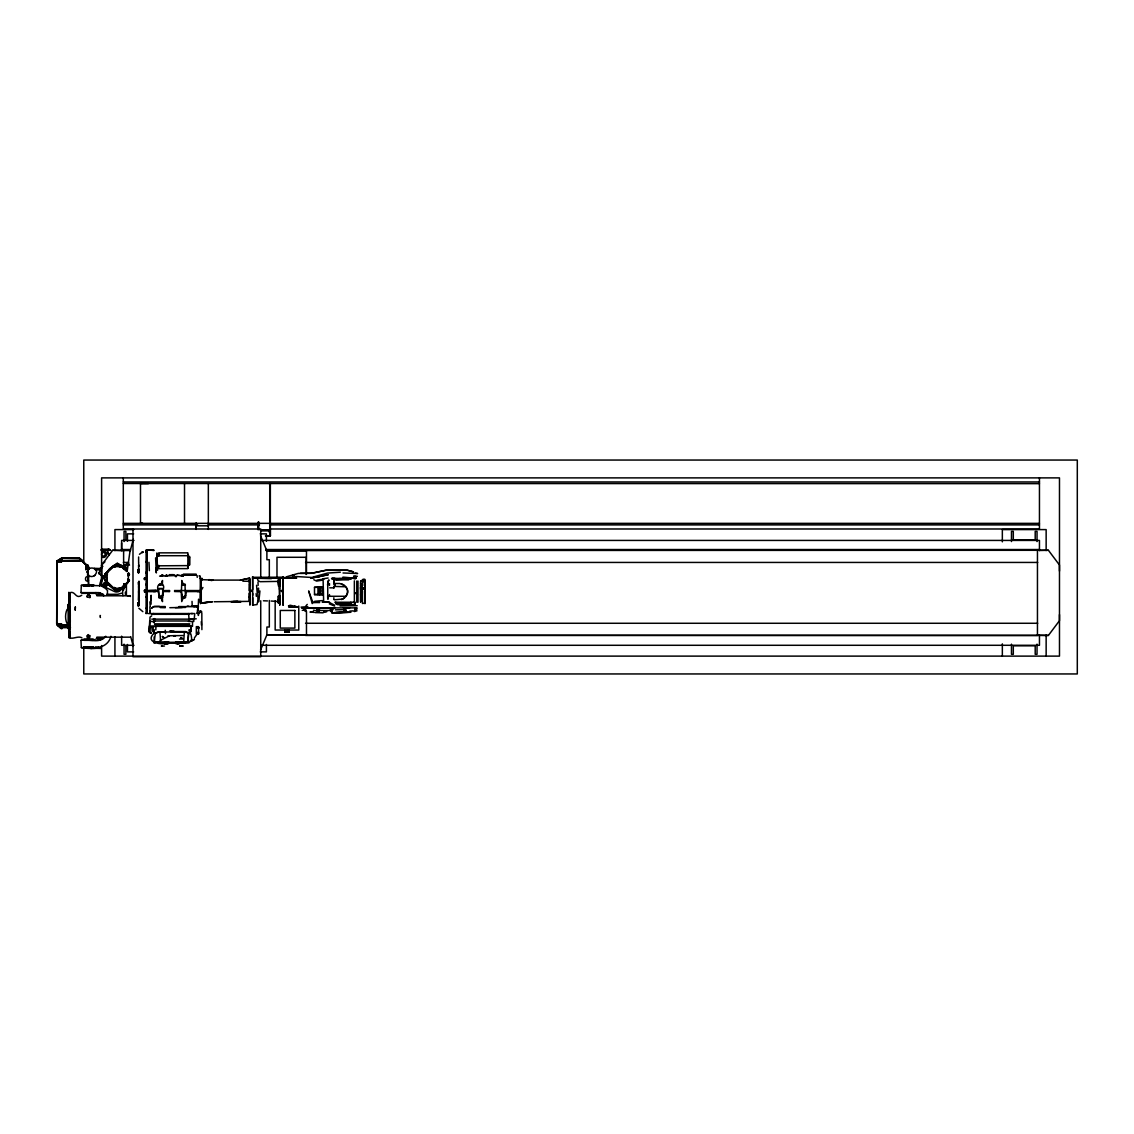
<?xml version="1.0" encoding="UTF-8"?>
<svg xmlns="http://www.w3.org/2000/svg" width="1134" height="1134" viewBox="0 0 1134 1134"><rect width="100%" height="100%" fill="white"/><g stroke="black" fill="none" stroke-linecap="round" stroke-linejoin="round"><path stroke-width="1.5" d="M70.265 621.829L70.237 606.832M86.141 565.015L85.773 569.863L85.759 564.86L79.635 558.75L62.54 558.367L79.692 558.396L86.113 564.817M101.606 580.679L101.606 565.03L112.677 550.274L123.62 550.514L123.62 569.396M121.621 542.973L121.621 550.514L130.467 550.514M138.008 605.712L138.008 602.806M138.008 572.486L138.008 570.09M138.008 569.778L138.008 571.281M138.617 604.025L138.617 602.551L138.617 606.095L138.631 602.253L138.617 605.457M138.617 569.325L138.617 572.613L138.617 567.085M138.617 571.295L138.617 571.919M138.617 566.32L138.617 565.2L138.802 566.646M138.759 602.154L138.745 603.104M138.802 570.558L138.802 568.885M138.617 566.66L138.802 565.186M146.456 590.828C142.034 588.688 145.889 592.742 144.613 591.721M146.456 578.864L144.514 578.879L144.571 578.113M146.102 552.173L146.102 550.784M146.102 597.065L146.102 596.711M146.102 591.041L145.733 589.907M146.102 584.095L145.946 584.832M146.102 549.891L146.102 590.502M146.102 613.125L147.009 613.168L147.023 606.449M147.023 602.863L147.066 573.35L147.009 572.372L146.102 573.194L145.804 572.33M147.009 596.782L146.102 596.909M147.023 594.4L147.066 551.408L146.102 551.28M147.023 552.428L147.066 549.99L147.066 552.768M147.066 609.412L147.066 598.795M147.066 613.622L147.066 549.806L153.912 550.529M151.077 600.127L151.077 595.421L151.077 604.195M156.917 564.335L156.917 553.916M158.746 555.093L158.746 553.902M163.083 575.349L161.609 575.349L162.616 575.349M187.833 567.113L187.833 568.432M189.534 564.775L189.534 557.389M198.563 633.112L198.563 632.191L197.713 632.333L198.563 633.296L197.713 632.97M198.563 628.434L198.563 627.329L198.563 628.279M252.684 593.436L252.684 605.117L257.007 604.564L257.815 601.091M252.684 589.567L252.627 576.667L252.684 595.265M258.183 528.954L258.183 521.98M258.779 528.926L258.793 521.966M283.103 605.159L283.061 576.923M314.501 594.556L314.501 587.327L319.505 587.114L323.275 587.355L323.19 594.655L314.501 594.556L323.303 594.485L323.275 587.355L322.297 587.214M334.161 582.607L334.161 583.5L334.161 579.857L348.733 579.857M360.598 583.726L360.598 582.947M362.029 591.537L362.029 590.275M362.582 585.739L362.582 583.471M362.993 580.154L362.993 581.274C359.606 579.105 368.437 577.943 362.171 581.487M365.063 602.849L365.063 599.177L365.063 602.012M365.063 598.965L364.95 601.885M365.063 598.681L365.063 595.634L365.063 597.59M365.063 593.805L365.063 581.076M364.95 581.203L365.063 583.854M70.28 620.553L69.996 637.733M95.554 648.35L93.895 648.194M101.621 565.015L101.606 584.946M138.008 602.664L138.121 605.825L138.121 604.039M138.121 569.807L138.121 572.613L138.135 571.763M138.646 586.42L138.986 597.193M144.628 578.723L144.5 579.729L144.528 577.759M147.023 612.955L147.066 611.623M166.655 575.292L165.933 575.307L167.35 575.462M176.521 575.278L178.095 575.292L176.791 575.533M278.411 583.273L278.411 579.219L280.07 578.921L280.055 583.159L278.411 583.443M360.569 586.902L360.569 589.212M360.64 586.717L360.612 601.899M361.973 598.497L361.959 601.36M361.973 584.591L361.959 586.661M362.412 582.663L362.412 585.853M364.935 600.538L365.063 599.177M364.95 596.498L364.95 595.775L364.95 596.938M365.063 588.007L365.063 585.187M365.063 598.483L364.95 596.555M365.063 593.89L365.063 591.225M365.063 588.277L365.063 589.311M365.063 586.547L364.95 587.284L364.95 586.235M365.063 585.116L365.063 584.379M265.852 550.514L1048.397 550.274L1059.468 565.015L1059.482 571.111M1059.482 614.6L1059.468 620.695L1048.397 635.437L266.632 635.196M70.251 628.69L70.265 624.763M138.631 590.885L138.617 599.886L138.986 581.132L138.986 584.662M138.759 605.202L138.759 602.282M138.759 571.252L138.617 569.906M147.009 571.621L147.009 572.996L147.009 569.977M156.917 552.91L157.583 570.359M187.833 565.611L158.746 565.809M191.207 626.337L191.235 631.496L190.739 626.337M278.411 598.681L278.411 600.992L280.055 601.374L278.411 600.836L278.411 602.721L280.055 602.749L280.055 601.247L278.411 600.552L280.084 600.822L280.055 598.554L278.411 598.681L278.411 602.948L280.055 602.749L278.411 601.8L280.055 601.247M364.978 592.047L365.063 590.701L365.063 591.664M68.068 609.964L68.139 604.351L68.153 628.605L68.068 622.779M138.802 570.416L138.802 572.826L138.731 571.975M169.051 591.537L169.051 590.559M182.418 576.27L182.418 575.292L181.227 575.406M187.748 554.313L187.805 556.085L187.819 553.038M249.678 585.342L249.65 583.783L249.636 600.538L249.721 599.347M258.552 591.976L258.58 588.107M334.161 580.14L334.161 580.934M365.063 582.961L364.935 581.572M187.72 568.29L187.72 565.781L187.762 566.646M361.874 591.537L361.888 590.261M70.223 632.162C66.509 643.63 77.537 634.601 81.946 637.889M87.176 597.32C87.913 589.708 93.838 601.459 87.091 596.286A1.559 1.559 0 0 1 88.069 595.038L89.203 595.038A1.531 1.531 0 0 1 90.082 596.144L90.096 597.32M138.603 584.62L138.518 582.011L138.631 588.376M179.583 642.34L175.685 642.255L179.583 641.901M335.069 585.654L335.069 583.769M361.959 594.06L361.973 592.798M90.096 635.635C85.9 644.509 87.091 628.406 89.756 637.535L87.616 637.464L87.176 635.635M252.684 605.202L252.684 597.632M255.873 578.142L279.418 578.17L279.531 596.569M151.715 615.847L150.014 617.08L149.745 626.337L192.497 626.337L192.497 621.46M153.785 633.438L154.167 630.079L153.785 633.438C144.174 643.063 163.239 645.218 168.47 643.063M200.505 603.699L200.25 578.51L202.15 578.51L202.206 579.488L200.208 578.595M364.95 582.791L364.935 583.344M329.47 596.399L329.47 594.57M360.584 585.796L360.598 584.705M121.083 589.241L126.101 583.585L121.111 589.255L118.29 590.885A1.588 1.588 0 0 1 116.703 590.885C111.742 587.1 100.075 580.736 105.632 573.776C107.843 572.401 107.021 575.462 106.596 576.398A10.943 10.943 0 0 0 106.596 578.383L105.802 581.175M154.366 621.46L154.422 618.597M362.483 581.657L362.894 580.736L364.581 581.147M87.205 565.923L88.239 568.375M94.859 575.462C88.707 579.346 85.56 572.032 89.132 568.347M138.121 603.869L138.121 602.764M166.599 642.638L166.528 641.901L166.259 642.638M177.514 642.638L177.485 641.901M362.441 603.543L362.441 591.197M182.418 575.59L181.383 575.321M362.596 580.495L364.694 580.679L363.178 580.877M327.669 595.86L327.726 596.98L327.769 583.145L328.973 579.899L328.18 580.906M327.769 598.043C327.202 595.492 328.662 601.856 327.683 598.043M360.626 595.222L360.655 594.032M350.562 578.283L353.666 578.326L353.723 576.327L355.693 576.327M138.759 597.15L138.66 600.963L138.674 588.688L138.674 593.125M125.194 564.973L127.008 564.293L123.904 565.37L125.704 564.619M356.104 578.397C356.005 573.166 357.111 581.019 353.666 578.397L353.723 576.327L357.352 576.327M187.89 564.264C187.819 567.241 187.904 554.427 187.861 557.219M249.636 601.984L249.65 601.587M167.123 641.901L167.109 642.638C158.009 641.107 176.72 642.893 165.04 642.028M178.052 642.638L178.081 641.901L177.202 642.638M279.786 603.657L279.744 605.258L279.418 578.17M106.596 576.384L106.624 572.783L116.703 563.881A1.588 1.588 0 0 1 118.29 563.881L126.937 571.338M173.601 635.82L175.671 635.635L167.988 635.805L169.434 635.82L160.135 640.441M194.155 606.548L192.213 606.066L192.029 601.389M364.666 589.552C364.864 603.486 364.694 583.812 364.609 589.793M153.742 626.365L152.282 631.496L151.729 626.337M196.664 606.747L198.28 606.066L198.549 599.191M200.236 602.48L200.916 578.709L202.15 578.51L201.242 581.118L201.285 603.047L212.228 601.856L201.2 602.919M327.528 585.13L328.151 581.274M128.397 578.623L128.397 576.157M129.446 574.541C127.547 577.135 128.156 570.53 129.432 574.286L128.043 574.683L129.205 573.648M289.142 632.106L284.861 632.092L284.832 630.036L284.875 632.106L286.859 632.106L289.142 632.106L289.227 630.036M81.761 595.237C75.638 599.673 75.425 590.701 70.081 592.657L70.28 616.088M106.213 575.42L105.349 573.832L107.361 572.273M138.858 601.218L138.915 599.985M147.066 573.35L147.023 576.256M155.968 626.337L155.797 629.866M129.29 574.839L128.61 575.604L129.29 574.839L127.873 574.697L128.539 572.953M138.816 592.798L138.972 592.019M166.868 642.638L166.896 641.901M103.648 594.485L98.984 592.628L80.968 592.628L81.336 585.328L101.068 585.725L105.632 588.518L107.532 590.587L107.447 592.146A30.505 27.896 0 0 0 107.517 594.953M149.376 625.996L149.064 631.936L149.702 621.46M169.689 591.537L163.112 591.565L162.573 597.646L158.831 597.519L158.59 588.617L162.616 588.617L162.729 590.559L169.703 590.559M188.4 632.474L187.904 642.113L166.287 642.354M157.527 591.537L158.448 591.537L158.973 595.917A1.829 1.829 0 0 0 160.05 596.711L162.346 595.747L163.438 591.537M332.999 608.93L332.049 611.665L330.774 611.41L330.433 609.015L331.738 607.895C335.125 610.12 327.769 608.49 332.631 608.958L330.433 609.015L332.035 608.83L332.049 611.665M150.028 631.992L150.283 627.215M249.069 593.252L249.111 601.374L214.128 601.757M162.531 595.237L162.729 591.664M105.604 580.197L113.528 587.894L113.457 589.141L115.328 589.212L116.703 590.885C115.526 590.219 119.524 588.475 116.901 589.992M158.377 590.97C154.536 581.756 167.18 581.614 162.729 590.559M301.644 607.881L356.218 607.867L356.7 609.114L354.942 611.41L354.673 608.986M102.797 566.263L100.94 568.545L94.292 568.318L95.511 569.878L100.061 569.878L102.457 566.787M118.829 591.452L123.11 587.1M184.332 632.375L183.665 642.241L187.946 642.113A36.572 1.091 -87.1 0 1 188.783 633.736L186.529 632.333L180.618 631.922M330.774 611.41L330.944 608.93M114.945 589.836L116.703 590.885C116.419 587.157 119.765 590.105 116.703 590.885L114.945 589.836L115.342 589.17M138.66 600.963L138.986 598.78M118.29 563.881C123.918 567.709 118.262 564.548 122.387 567.028M118.29 590.885L128.369 581.884L127.66 579.885L128.525 579.134L129.29 581.062L129.361 579.998L121.182 589.184C120.091 589.524 120.544 587.015 121.99 588.362M259.927 590.956L258.864 601.615M118.489 566.49L114.888 565.526L116.504 566.476A10.943 10.943 0 0 1 118.489 566.476C120.7 564.094 122.217 567.142 120.615 566.957M107.291 575.094L106.624 573.237M121.536 566.362L120.105 565.54C116.788 566.816 115.796 563.286 119.892 565.71L120.048 566.206M305.429 611.41L305.641 608.93L303.869 608.93L304.068 610.149L306.208 611.439L305.06 608.93L303.869 608.93M107.035 582.352C105.944 581.714 107.843 578.297 105.887 579.715M198.365 628.25L198.351 627.414M362.724 589.085L363.759 589.056M183.056 576.058L181.553 576.015L182.531 575.292M320.44 587.384L320.44 594.329L323.303 594.485M107.12 580.806L105.845 580.324L106.908 580.055L106.454 581.756L112.79 588.163M322.07 587.199L322.439 594.627M363.801 603.345L362.923 603.302M88.353 574.782C83.377 564.052 102.953 567.411 94.292 575.718M197.472 611.028L197.869 606.747L197.94 608.207A6.634 1.602 90 0 1 197.302 612.119L196.621 613.324M317.988 587.157L317.974 594.67M319.505 587.114L318.938 591.097L319.505 594.726L320.44 594.329M279.531 583.571L279.531 589.453M99.636 586.037L100.09 583.103A34.303 34.303 0 0 1 102.344 577.433M112.946 566.461C114.817 568.021 115.214 564.902 113.896 566.461L116.164 566.631M106.95 584.705L105.363 586.944L103.931 586.675L103.052 584.549C103.945 581.09 109.006 584.393 106.128 586.576M119.353 566.235L120.232 566.702M116.703 590.885L116.873 589.921M107.56 573.974L106.624 572.783L107.248 573.676L105.476 573.634L105.972 575.236M115.498 588.291C116.717 588.149 112.11 587.568 114.888 589.241C111.359 588.333 94.987 570.033 114.704 589.453C116.306 585.612 111.175 590.828 116.504 588.291A10.943 10.943 0 0 0 118.489 588.291L121.182 589.184L126.484 583.698L121.182 589.184C119.098 587.894 121.891 587.185 119.524 588.447C116.816 589.482 110.466 588.022 114.945 589.567M196.253 618.81L189.066 619.263L188.556 613.551M138.688 584.676L138.702 581.841M56.7 562.946L57.721 561.727L61.789 561.727M106.171 573.223L105.349 573.832L106.001 575.25M128.326 582.011C127.773 580.622 129.886 581.544 128.057 581.147M123.96 565.115L126.937 564.548M200.874 593.408L200.874 601.006M88.154 576.993L88.211 580.764M127.844 580.268C131.53 579.644 125.732 581.614 129.347 580.098M279.517 600.552L279.574 601.615L271.097 601.034M119.609 565.994L121.239 565.554L120.034 566.263M120.346 588.73L121.182 589.184L125.86 584.492M249.14 590.616L249.466 578.156L240.536 580.098L213.787 580.112L201.668 579.63L200.916 578.709M197.103 575.76L197.217 577.362M96.858 595.789L130.367 595.804M87.361 565.682L79.04 558.07L87.361 565.724L88.58 585.229L88.58 576.781L87.361 574.924M118.843 588.305L121.182 589.184L127.079 583.131L121.182 589.184L119.467 588.645L121.182 589.184L125.548 584.648L124.088 584.038L124.981 585.385L123.861 584.265L125.548 584.648M57.125 560.664L56.7 623.842C67.331 632.162 58.684 628.505 56.7 623.629L56.856 561.259L61.817 557.956L79.167 557.956L82.796 560.664M133.273 539.359L129.829 552.357L127.15 571.465L126.413 571.465M326.833 611.68L324.579 612.346L323.8 611.566M114.577 566.773L114.137 566.872M123.493 586.717L125.08 585.116L124.06 584.081M211.973 580.452L209.266 580.183M128.255 576.313L128.525 575.363M127.873 582.507L121.182 589.184L119.594 588.518M161.113 583.953L162.516 580.495L162.403 584.223M181.426 590.559L181.695 584.449L184.955 584.081L185.522 597.292L183.155 598.142L181.752 601.601L181.213 591.636L174.579 591.537L174.735 590.559M106.057 577.461C102.641 577.064 105.405 578.028 105.986 577.022M186.5 591.537L185.579 595.052A1.829 1.829 0 0 1 184.998 596.271L184.02 596.753M88.58 580.282C84.469 583.854 84.511 573.889 88.58 577.489M127.759 580.381L128.199 578.609M319.108 611.396L319.448 608.944L316.967 608.93L316.996 610.843L319.108 611.396L318.966 608.93M149.901 611.056L150.212 613.48L149.901 607.158M161.198 575.845L162.757 575.477M166.811 576.015C163.92 575.803 168.966 576.157 166.655 576.129M56.7 562.79L57.749 561.727L61.321 561.727M110.721 550.429L108.765 549.196L101.493 549.154M185.877 591.594L199.244 591.537M106.738 577.291L107.064 580.254M260.536 650.051L266.887 634.842L266.887 627.003L269.325 627.003L269.325 600.439M105.476 573.634L105.363 574.895M106.553 586.165L106.086 583.287L103.874 583.33M110.948 636.287C107.56 649.215 92.166 649.371 81.336 647.627L80.968 640.327C88.877 638.754 100.061 644.084 105.788 636.245M107.092 572.826L107.773 572.146M106.709 580.849C106.936 578.765 107.191 581.884 105.887 580.651M322.538 591.778L322.552 590.091M363.645 588.73L363.234 589.099M185.239 597.49L185.565 595.265L184.984 596.314A1.956 1.956 0 0 1 182.319 596.243L181.525 591.65L180.703 591.537M100.855 648.35L96.603 648.209M117.936 566.603L120.261 565.512M119.991 567.142L119.92 565.682C116.476 563.357 116.292 566.305 119.467 566.135L120.232 566.745M120.629 588.801C120.374 586.562 122.288 590.559 120.02 588.532L121.055 588.659M138.802 582.437L138.802 581.685M162.247 597.49L162.545 595.265L161.014 596.753L158.703 595.251L159.029 597.49M120.487 588.036L121.182 589.184L122.826 586.391A10.461 10.461 0 0 0 124.896 584.79L121.182 589.184L120.19 587.951L121.182 589.184L127.093 583.103M67.09 609.383C65.148 613.48 64.978 619.476 67.09 623.558M106.965 575.009L105.873 574.428L106.596 572.854M106.624 580.92L106.667 579.984M201.384 589.992L202.943 587.455M123.351 587.015L121.182 589.184L120.757 588.05C122.515 590.998 120.247 585.683 121.182 589.184L126.484 583.698M100.061 569.878L100.94 568.545L100.104 568.29M121.636 593.195L117.879 594.287L106.624 594.329M105.448 573.974L113.882 565.512L114.945 565.597L114.846 566.787L114.52 565.696M138.802 590.275L138.872 589.411M361.179 581.062L360.669 581.076M363.603 588.05L362.596 588.333L363.56 588.9M88.31 569.637L87.474 568.474L88.197 569.637L89.43 568.517M176.266 643.347L184.913 643.191L185.607 642.184M194.396 637.946L197.288 633.849M165.536 576.157L166.826 575.307M119.467 566.135L119.892 565.71M121.125 588.291L121.182 589.184L122.826 586.391M127.603 595.789L130.126 595.676M151.488 608.363L153.728 606.506L159.412 606.421M122.401 587.965L123.025 587.157M119.538 565.795L120.969 565.2L121.083 566.858L121.239 565.554M158.859 584.605C166.981 583.457 154.139 584.875 162.445 585.101M105.646 579.998L106.398 579.531M129.361 580.778L128.156 581.076M340.342 572.202L327.471 573.081L311.737 577.461L296.073 576.526L286.803 578.156L252.627 578.156M122.529 587.667L123.167 586.859L121.182 589.184L124.896 584.79M151.857 607.739L154.493 606.562L165.309 606.562M354.517 611.354L355.651 609.086L356.7 609.114M341.447 599.532C348.28 597.434 350.066 588.007 343.148 584.648A6.081 6.081 0 0 0 342.496 584.237L341.433 583.783M125.959 584.166L121.182 589.184L126.994 582.692M305.84 605.995L307.257 604.394M82.81 560.806L57.054 560.848L61.916 558.07M121.182 589.184L128 582.21M165.578 575.519L166.103 576.143M114.69 565.483L113.598 566.376M346.068 595.874L346.139 595.789A6.081 6.081 0 0 0 345.983 587.355M201.895 629.639L201.824 612.714M114.945 565.597L113.839 565.611L105.547 574.045L106.724 576.072M181.681 576.015L182.149 575.902M121.65 566.022L124.13 568.531L122.061 566.972L126.157 565.738A27.981 27.981 0 0 1 129.545 565.101M112.55 587.781C115.767 587.568 112.422 588.872 116.774 589.723L115.299 589.382M114.633 588.078L114.449 588.787M106.766 574.697L105.816 574.187L107.106 573.832M120.743 565.795L120.969 566.603L120.402 565.71M104.371 583.556L103.407 585.428L104.682 586.462C111.94 577.716 95.795 589.212 106.653 585.215L105.476 583.386L103.605 584.308L103.832 585.98L105.32 586.576M122.061 566.972L126.54 567.695L123.195 567.695M123.011 567.411L126.909 570.969M112.677 588.05L110.069 585.442M114.406 587.384L113.074 588.277L114.279 587.653M128.227 580.339L128.752 580.849M127.476 582.89L128.17 582.21L127.136 582.55M126.243 584.35L119.254 591.197A4.876 4.862 0 0 1 114.52 591.537L100.302 584.917L103.818 576.129L109.629 568.673L117.369 563.074L126.044 570.629M105.604 586.406L106.511 584.804L105.32 583.471M119.254 591.197L126.257 584.265M201.668 579.63L202.206 579.488M154.125 633.467L158.15 632.021L183.283 631.922L188.556 632.446L190.951 634.331A36.458 4.224 -86.6 0 1 191.759 639.888L188.882 642.907L184.913 643.191M105.845 575.462L105.079 574.796L106.072 575.392M121.678 566.433L120.899 565.427C118.971 566.064 122.486 564.746 121.536 566.575L119.41 566.405M345.983 610.305L344.623 611.538L343.701 611.084L344.637 608.944L345.983 610.305L345.034 609.227L344.623 611.538L343.9 608.958M125.038 585.172L124.258 583.868M102.996 637.747L101.876 638.711L96.886 637.79M182.687 575.902L178.888 575.434M165.564 576.115L167.407 576.029M139.439 554.271L142.856 551.734L142.104 552.017M201.002 611.524L198.62 613.537L201.002 611.524L200.066 611.24M281.799 591.636L281.997 590.275M190.285 640.894L191.603 639.859M115.328 566.32L114.69 567.142L113.414 566.334L114.236 566.929M198.351 627.556L198.563 627.4M166.826 575.902L165.748 576.015L166.953 576.015M292.402 575.689L294.471 574.938L293.848 575.335M144.613 590.105L144.528 592.076L146.102 591.891M109.204 555.192L107.347 550.727L110.338 549.99M356.785 581.019L356.785 602.296M87.743 639.321L86.794 639.817L96.22 640.327M122.387 587.299L123.436 586.76M92.761 646.99L89.26 646.904M98.842 646.99L95.341 646.904M287.356 577.489L283.216 578.142L283.103 605.187M93.484 648.35L94.561 648.209M121.168 566.915L122.118 566.518M106.312 579.899L105.873 580.75M194.197 619.391L194.75 613.551L153.529 613.551M126.795 567.936L122.968 567.808L123.819 567.808M323.105 580.112L323.629 600.963L322.949 600.467M321.985 600.637L314.657 601.303M357.054 610.787L354.361 611.481M198.563 627.867L197.713 628.023M364.255 581.189L362.171 580.424M166.046 624.877L170.057 624.877M90.918 647.16L93.002 647.16L81.435 647.627M240.422 580.098L249.735 578.17L249.919 605.131L249.806 600.07M179.512 639.037L183.113 639.037M287.072 576.611L298.299 573.407L311.623 573.28L325.94 570.26L347.429 570.26L353.425 571.834L347.429 570.26L325.827 570.274L311.552 573.28L300.453 573.308M156.449 625.117L157.343 624.877M181.355 576.058L182.928 576.072M106.752 573.932L105.816 574.187L106.61 575.094M177.599 575.292L178.038 575.307M161.666 575.562L162.786 575.321M288.56 605.939L290.176 605.23L298.058 607.101L289.099 607.115L288.56 605.939L289.595 605.684M84.029 639.789L81.038 640.327M125.165 564.732L127.008 564.293M281.204 590.771L282.409 590.488L282.168 591.523L281.218 590.842M280.055 600.623L278.411 601.006L280.055 600.892L278.411 599.985M198.351 632.644L197.713 632.644M317.307 577.036L320.454 576.37M211.647 580.452L213.107 580.154M125.35 564.689L129.134 563.924M336.075 579.644L348.705 578.907L334.218 578.893M324.083 579.02L316.868 580.14M83.519 647.585L94.079 647.585L83.136 647.571L83.959 647.5M162.516 575.307L162.091 575.576M96.886 595.166L101.876 594.244L103.676 595.917M114.86 587.724L113.443 588.248M278.411 602.948L280.055 602.664M363.716 580.339L362.923 580.395M307.81 606.647L301.006 607.129M280.07 578.921L278.411 579.191L280.055 579.828M321.858 580.239L316.613 581.09L313.806 579.743M323.02 578.808L328.123 578.014M342.695 609.709L335.366 609.823M96.135 594.457L101.082 593.706L98.984 592.628M363.971 581.728L363.603 580.495L363.234 581.728M363.971 580.665L363.234 580.665M182.29 607.47L169.831 607.696M142.856 552.286L142.104 552.57L143.139 552.272M114.165 589.34L114.888 589.241M83.632 585.668L89.586 585.654M333.878 612.601L350.93 612.261L331.624 612.828L347.769 612.289M130.24 595.818L130.367 596.512M284.506 577.773L286.859 577.475M179.229 575.363L178.775 575.406M93.768 592.827L96.22 592.628M190.271 626.464L191.178 626.464M201.285 603.047L211.76 601.913M279.517 581.373L260.097 581.685L258.127 580.721L257.248 578.283L271.38 578.652M302.254 610.347L304.068 610.149M200.151 576.951L200.208 578.028M183.155 598.142L181.865 597.873M83.859 585.683L85.348 585.64M92.69 585.328L94.079 585.328L83.151 585.328L93.101 585.328M336.103 612.459L342.61 612.332M191.788 606.208L190.98 606.251M357.139 607.895L355.311 607.895M123.719 567.879L126.243 567.808M104.314 583.117L106.298 583.486M340.072 605.953L357.253 605.698M161.638 643.006L179.583 643.304M349.825 611.07L353.326 610.857M175.359 607.696L185.622 607.37L184.473 607.314M242.846 581.189L249.126 581.303M314.501 587.327L323.275 587.355M191.065 613.551L192.596 613.551M100.43 615.606C99.622 614.444 100.302 618.554 100.472 617.35M93.144 647.287L84.129 647.627M319.178 602.126L312.871 602.452L312.261 603.557L308.646 590.927L312.871 602.452L319.646 602.593M151.984 626.436L153.529 626.521M154.096 636.968L154.352 641.419L155.315 642.071L165.479 642.34M154.352 641.419L155.315 642.071M88.14 647.131L86.297 647.16M138.617 556.992L138.617 562.436M163.721 631.922L157.824 632.333L155.429 633.58A36.43 3.756 86.6 0 0 154.479 641.419M84.129 640.327L93.101 640.327M123.804 568.46L125.704 568.46L124.031 568.46M1039.027 550.486L1048.397 550.274M174.622 631.922L177.046 631.922M238.338 601.63L231.279 601.715L241.074 601.672L233.179 601.587M138.617 562.833L138.802 565.781M336.033 578.652L331.553 578.652L335.125 578.694M322.836 601.913L324.097 601.899M353.057 602.48L354.361 602.48L354.361 580.835M81.435 585.328L84.951 585.895M84.214 647.131L84.795 647.174M196.607 606.506L193.871 606.506M343.446 607.895L349.796 607.838M179.583 642.312L177.287 642.638M269.197 483.651L270.346 483.651L270.346 535.9L265.923 535.9M343.049 572.968L357.635 573.506L355.155 573.152M155.953 590.559L154.89 590.559M199.627 591.537L197.217 591.537M354.97 604.649L354.885 602.239L334.884 602.239L339.803 603.458L336.004 603.756L335.848 602.834M351.724 604.677L351.086 603.444L336.004 603.756L337.535 604.663L354.956 604.663L354.885 602.239M178.137 641.901L176.663 641.901M123.082 568.29L126.54 568.29L123.989 568.602L123.989 567.695M185.848 590.559L186.104 591.537M198.28 605.896L192.539 605.896M289.113 607.115L297.604 607.087L294.5 606.137M175.529 635.805L173.615 635.635M161.411 646.04L162.46 646.04M57.054 560.848L82.881 560.777M348.251 578.397L351.058 578.397L331.95 578.397L334.743 578.397M165.309 641.901L168.059 641.901M179.271 643.729L175.94 643.729M179.696 646.04L182.957 646.04L181.865 646.04M86.765 647.316L88.636 647.316M83.59 647.316L84.554 647.316M90.89 648.194L91.741 648.35L90.649 648.35M100.926 648.35L90.11 648.35M93.697 648.35L94.845 648.35M123.294 481.95L1039.453 481.95M123.294 483.509L1039.453 483.651M141.849 483.651L140.488 483.651L140.488 523.199M142.402 483.651L144.741 483.651M145.365 483.651L148.37 483.651M141.055 523.199L142.53 523.199M123.294 523.355L1039.453 523.355M123.294 524.9L197.585 524.9M208.188 524.9L259.488 524.9M270.09 524.9L1039.453 524.9M196.182 525.807L208.344 525.807M270.09 528.983L1039.453 528.983L1039.453 477.882M133.855 529.592L114.931 529.592L114.931 550.614M259.913 529.819L270.346 529.819L270.346 535.914L269.197 530.57L260.933 530.57L269.24 530.57L270.346 535.9L265.384 535.872M133.642 533.859L127.447 533.859L127.447 541.272M260.21 533.859L266.405 533.859L266.405 541.272M133.996 540.422L121.621 540.422L121.621 550.514M261.33 540.422L1039.453 540.422L1039.453 550.514M121.621 549.536L130.467 549.536M265.966 549.536L1039.453 549.536M101.621 550.16L108.169 550.16L102.882 550.004M123.393 550.274L130.467 550.274M266.632 550.274L1037.695 550.274M260.536 535.687L266.887 550.897L306.478 550.897L306.478 574.328M187.592 552.853L158.746 552.853L158.746 556.199M158.746 555.703L187.62 555.703M123.393 562.436L128.695 562.436M305.542 562.436L1037.695 562.436M125.066 567.695L125.917 567.68L125.066 567.808M123.025 568.29L126.271 568.29M138.915 570.359L138.008 570.359L138.008 571.579L138.915 571.579M138.008 570.969L138.915 570.969M183.382 574.13L196.168 574.13M171.617 574.683L174.154 574.683M169.164 574.683L172.708 574.683M195.091 575.108L194.353 575.108M183.382 575.108L196.168 575.108M182.999 575.236L196.565 575.236M175.77 575.533L159.582 576.115M176.266 576.384L175.302 576.384L176.266 576.625M185.239 584.605L181.851 584.605L185.452 585.101M333.85 586.42L345.402 586.774M329.725 587.823L333.85 587.823M162.431 588.617L158.647 588.603M158.306 590.559L158.179 591.537M180.774 590.559L181.624 590.559M147.066 590.559C162.729 589.141 161.453 592.302 147.066 591.537M174.565 590.559L199.811 590.559M155.656 591.537L153.459 591.537M81.038 592.628L81.832 592.628M82.499 593.365L94.661 593.365M329.47 596.286L345.657 596.286M334.431 599.801L342.496 599.078A6.138 6.138 0 0 0 343.843 598.1M138.915 603.586L138.008 603.586L138.008 604.791L138.915 604.791M342.199 603.458L345.7 603.458M349.059 603.458L351.086 603.444L350.831 602.239M138.008 604.181L138.915 604.181M178.959 606.562L198.521 606.747M148.398 613.551L153.912 613.551M153.288 614.288L153.133 614.288M165.748 614.288L166.471 614.288M170.171 614.288L170.922 614.288M183.892 614.288L184.644 614.288M151.786 614.288L189.109 614.288M153.586 614.288L154.89 614.288M154.89 619.15L154.068 619.15M151.786 619.15L192.539 619.15M154.465 620.978L189.86 620.978M154.082 621.46L153.898 622.438M149.617 621.46L154.763 621.46M188.471 621.46L193.772 621.46L193.772 618.852M305.542 623.275L1037.695 623.275M154.522 623.842L189.803 623.842M61.491 624.026C55.24 623.431 55.849 623.417 61.803 624.267L61.803 626.691L61.562 624.267M154.819 624.877L189.506 624.877M69.33 627.017L62.54 627.017L69.33 627.385M70.492 627.683L61.803 627.683L57.65 625.472L61.916 627.782M170.724 631.071L171.447 631.071M171.206 631.071L173.927 631.071M185.792 631.567L171.121 631.567A2.438 2.353 -82.8 0 1 169.632 631.014M197.103 633.949L198.563 633.949L198.563 626.648L196.338 626.648L196.31 633.949L198.563 633.949M266.887 634.842L306.478 634.842L306.478 611.41M305.542 635.437L1037.695 635.437M96.858 637.166L130.112 637.166M84.015 639.108L93.144 639.108M82.499 639.59L94.661 639.59M179.328 641.901L175.685 641.901M164.742 641.901L168.371 641.901M168.399 643.729L164.77 643.729L165.748 643.729M177.514 643.729L178.236 643.729M167.293 643.729L166.202 643.729M133.996 645.289L121.621 645.289L121.621 636.174M261.33 645.289L1039.453 645.289L1039.453 635.196M164.458 646.04L161.552 646.04M180.703 646.04L179.867 646.04M89.09 647.131L90.025 647.131M85.348 647.316L88.225 647.316M90.621 648.35L93.328 648.35M133.642 651.88L127.447 651.88L127.447 644.481M260.21 651.88L266.405 651.88L266.405 644.481M124.145 568.29L122.515 567.468M122.784 568.29L123.507 568.29M91.485 585.64L92.804 585.64M89.076 585.64L84.129 585.328M322.254 602.239L329.257 602.253M334.899 607.881L301.8 607.838M319.462 610.475L330.547 610.517M162.942 642.085L163.14 642.156M316.967 608.93L319.448 608.944M89.019 647.528L93.101 647.627M339.236 578.652L351.455 578.694L348.932 578.609M329.569 602.253L323.587 602.211L325.175 602.239M1048.397 635.437L1037.454 635.196L1037.454 550.514M146.456 578.482L144.514 578.283L144.613 579.247M182.021 642.992L183.113 643.063L179.583 643.276M108.169 550.16L101.11 550.004L108.169 550.16L103.421 550.018M112.677 550.274L122.061 550.486M147.066 549.82L153.884 549.99M165.266 607.711L160.192 607.583M314.954 612.587L323.19 612.814M155.23 642.071L160.659 642.241L159.993 632.375M85.121 585.357L93.668 585.668M187.266 606.095L188.967 606.151M263.414 600.779L267.511 600.935M146.102 551.889L147.009 551.946M146.102 561.628L147.009 561.67M174.267 624.877L179.03 625.117L178.293 624.877M278.411 600.694L280.055 600.779M199.868 611.042L200.746 611.098M342.893 577.121L353.68 578.085M278.425 581.742L280.055 581.884M199.031 575.93L199.768 576.015M280.055 581.104L278.411 580.906L278.411 584.634L280.055 584.917L280.055 585.839L278.425 585.966L278.411 584.393L280.055 584.931L280.055 583.33M278.425 599.475L280.055 599.688M142.856 611.665L138.872 608.278M211.321 579.97L208.84 579.616L209.96 580.197M278.411 602.537L280.055 602.778M362.923 587.866L363.064 588.872M96.135 638.499L101.082 639.25A26.521 12.431 -86.6 0 1 97.524 640.327M278.411 582.266L280.055 582.522M313.409 610.205L316.996 610.843M103.052 584.549L103.917 586.604L105.363 586.944M101.337 569.878L100.742 569.991A39.789 39.789 0 0 0 98.644 573.265L102.925 576.214M106.965 573.988L105.986 574.754M88.948 567.51L87.842 564.775M129.205 579.8L128.44 579.346M183.269 596.753L182.319 596.314M151.389 632.97L149.433 632.418A51.866 3.147 0 0 0 151.403 632.97M284.62 577.461L296.697 578.014L283.103 578.156L283.259 576.837L283.316 577.915M101.365 570.005L98.701 573.478L101.706 575.434M120.643 565.427L124.13 568.531L121.82 566.376M334.502 605.102L329.994 602.849M329.271 603.869L334.643 606.052M340.101 578.879L341.008 579.361M189.534 556.822L189.406 558.027M94.292 568.517L95.525 569.637M343.914 585.286L339.831 583.514L333.85 583.5L333.85 584.35M120.828 565.427L124.13 568.531M187.734 568.616L158.746 568.658L158.746 565.313M103.081 585.47L103.917 586.604M158.717 642.184L159.412 643.176M106.468 575.732L105.646 573.804L104.002 576.596A1.588 1.588 0 0 0 104.002 578.184M182.205 596.229L181.709 595.222L182.021 597.49M86.836 571.819L88.211 574.499M106.61 573.294L105.547 574.541M138.688 599.943L138.986 600.722M279.574 601.615L279.148 600.524L279.148 601.275M360.598 581.175L360.626 602.211M161.113 598.142L162.516 601.601L162.403 597.873M183.155 583.953L181.752 580.495L181.865 584.223M130.694 636.642L133.273 646.394M279.559 598.1L279.092 595.917L279.148 598.61M256.567 585.3L257.163 592.387M269.722 535.702L269.736 483.665M287.171 630.036L287.426 632.106M70.081 638.102L69.996 637.379M317.761 608.915L318.087 611.566M190.512 633.438L190.158 630.107L188.839 630.093L190.328 630.107L190.172 633.467M70.081 592.657L70.195 599.064M256.128 593.507L256.355 596.399M199.995 576.044L200.052 576.809M166.287 641.901L166.344 642.638L166.287 641.901M149.901 601.842L150.212 606.364M165.238 630.221L165.465 633.637M148.951 562.308L149.362 570.643M154.054 621.46L154.111 622.438M288.858 630.036L288.957 632.092M201.285 621.645L201.469 625.16M155.599 557.843L156.322 572.939L156.081 567.822M257.999 582.111L258.141 585.357M257.73 588.915L257.971 601.927M354.829 608.944L354.942 611.41M197.982 608.816L198.025 609.993M106.553 577.575L106.582 578.709M68.706 627.315L68.763 628.605L68.834 612.204M127.859 573.946L127.873 574.697M70.195 600.113L70.209 601.842M68.834 610.177L68.876 592.26L68.791 637.733L68.706 628.477M365.063 584.861L365.063 585.428M365.063 589.751L365.063 590.488M365.063 585.768L365.063 586.973M196.182 522.958L196.182 529.422M146.102 561.429L146.102 562.11M146.102 608.136L146.102 608.306M1046.143 550.614L1046.143 529.592L1002.343 529.592L1002.343 541.854M1046.143 635.097L1046.143 656.118M1037.029 541.556L1037.029 531.407L1035.2 531.407L1035.2 539.926L1013.3 539.926L1013.3 531.407L1011.471 531.407L1011.471 541.556M1037.029 644.155L1037.029 654.29L1035.2 654.29L1035.2 645.785L1013.3 645.785L1013.3 654.29L1011.471 654.29L1011.471 644.155M1002.343 643.857L1002.343 656.118M364.95 579.375L364.95 603.699M363.603 580.495L363.603 581.671M363.419 587.951L363.419 589.141M362.993 579.531L362.993 580.636M358.004 581.09L358.004 602.225M355.325 592.643L355.325 593.692M334.161 579.871L334.161 582.309M333.85 586.377L333.85 588.192M333.85 597.774L333.85 599.546M329.47 583.571L329.47 585.357M306.18 574.456L306.18 557.29L276.98 557.29L276.98 577.901M298.766 606.024L298.766 630.036L275.165 630.036L275.165 600.878M269.325 577.419L269.325 559.714L266.887 559.714L266.887 550.897M260.735 578L260.735 528.997L123.294 528.983L123.294 477.882M260.735 600.751L260.735 656.742L132.99 656.742L132.99 528.997M258.183 523.199L258.183 529.819M208.344 483.651L208.344 529.422M196.182 523.199L196.182 529.167M189.534 556.255L189.534 565.256M184.516 483.651L184.516 523.199M146.102 590.8L146.102 613.593M126.413 583.457L126.413 595.449M125.874 539.926L125.874 531.407L124.06 531.407L124.06 541.556M125.874 645.785L125.874 654.29L124.06 654.29L124.06 644.155M125.194 567.695L125.194 568.602M124.584 567.695L124.584 568.602M114.931 636.854L114.931 656.118M101.606 566.121L101.606 477.882L1059.482 477.882L1059.482 656.118L101.606 656.118L101.606 645.529M86.141 564.619L86.141 565.54M83.774 562.577L83.774 460.05L1077.3 460.05L1077.3 673.95L83.774 673.95L83.774 647.429M108.24 549.154A3.033 3.033 0 0 1 110.48 550.132M107.39 551.762A4.734 4.734 0 0 1 108.099 554.257M102.896 563.782A41.845 41.845 0 0 1 104.909 561.84M101.748 551.464A3.218 3.218 0 0 1 106.582 554.257A3.218 3.218 0 0 1 101.748 557.049M123.408 590.304A9.922 9.922 0 0 1 125.973 585.867M122.968 595.719A10.404 10.404 0 0 1 125.973 585.187M125.69 595.237A7.669 7.669 0 0 1 125.364 592.076M183.013 635.55A629.937 607.725 -80.1 0 1 175.841 635.65M198.407 613.437L198.407 615.45L198.379 612.105L198.407 613.437M249.65 579.361L249.636 580.849L249.65 579.361M249.636 581.303L249.636 582.862L249.636 581.303M249.636 596.271L249.636 597.972L249.636 596.271M280.084 597.065L280.055 598.369L278.411 598.355L278.397 596.115L280.055 596.03L280.084 597.065L278.411 597.774L278.397 596.115L280.084 597.065M177.91 641.901L177.896 642.638L177.854 641.901M75.34 606.988L75.241 610.035L75.34 606.988M153.6 621.46L153.572 622.438L153.558 621.46M251.791 590.332L251.62 591.466L250.855 590.672L249.678 591.324L251.791 590.332M103.86 584.421C104.413 589.397 108.269 581.799 103.86 584.421M180.689 638.073L181.908 638.059L180.689 638.073M162.417 597.49L158.873 597.49L162.417 597.49M185.395 597.49L181.851 597.49L185.395 597.49M194.368 639.349L191.221 641.164L194.368 639.349M181.908 642.099L180.689 642.127L181.908 642.099M105.008 584.265L105.008 585.668L105.008 584.265M280.055 596.03L278.411 596.938L280.055 597.448L280.055 596.03M57.125 624.947L69.131 624.933L57.083 624.962M294.046 574.895L292.473 575.548L294.046 574.895M310.333 612.077L313.82 612.332L310.333 612.077M155.202 642.652L153.926 642.694L155.202 642.652M328.137 574.74L310.943 578.17L328.137 574.74M163.665 637.407L162.417 636.486L163.665 637.407M201.54 611.552L200.562 611.736L201.54 611.552M280.055 580.821L278.425 580.948L280.055 580.835M100.685 648.209L99.65 648.194L100.685 648.209M311.779 611.906L310.447 611.977L313.409 611.864L311.779 611.906M237.701 601.573L231.279 601.715L237.701 601.573M283.061 577.447L252.627 577.532L283.061 577.504M61.803 559.048L61.562 561.486L61.803 559.048M294.868 610.461L280.268 610.461L280.268 628.094L294.868 628.094L294.868 610.461M102.074 555.547A1.829 1.829 0 0 0 105.122 554.739A1.829 1.829 0 0 0 102.882 552.499A1.829 1.829 0 0 0 102.074 555.547"/></g></svg>
